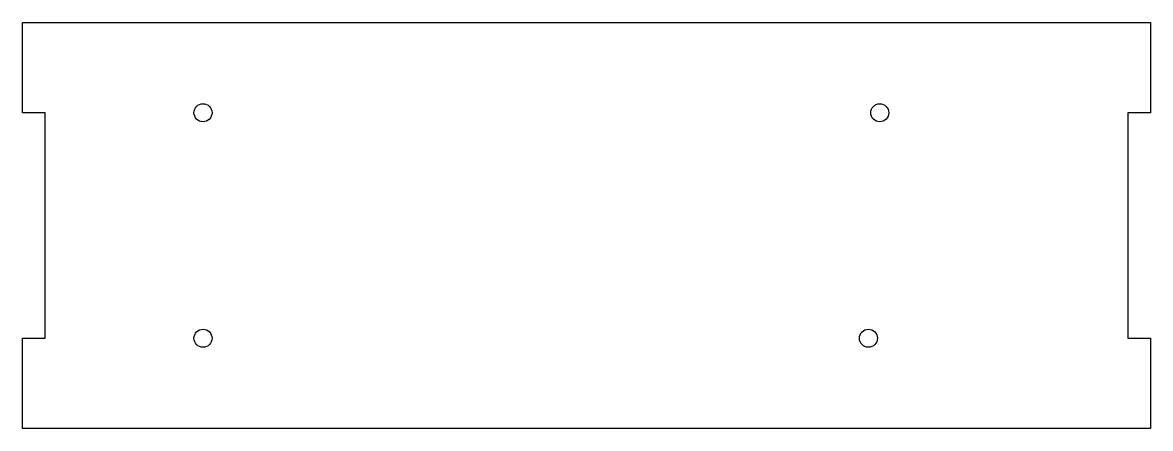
# Model space of a CAD drawing. Header units: millimetres. Extents: x 0 to 250, y 0 to 90.
import ezdxf

# ---------------------------------------------------------------- set-up
doc = ezdxf.new("R2010")
doc.units = ezdxf.units.MM

msp = doc.modelspace()

# ---------------------------------------------------------------- linework, layer by layer
at = {"color": 7, "linetype": 'Continuous', "lineweight": 25}
for p, q in [((0, 70), (0, 90)), ((0, 90), (250, 90)), ((250, 90), (250, 70)), ((5, 70), (0, 70)), ((5, 20), (5, 70)), ((245, 70), (245, 20)), ((250, 70), (245, 70)), ((0, 20), (5, 20)), ((0, 0), (0, 20)), ((245, 20), (250, 20)), ((250, 20), (250, 0)), ((250, 0), (0, 0))]:
    msp.add_line(p, q, dxfattribs=at)
for centre in [(40, 70), (190, 70), (40, 20), (187.5, 20)]:
    msp.add_circle(centre, 2, dxfattribs=at)

doc.saveas('drawing.dxf')
